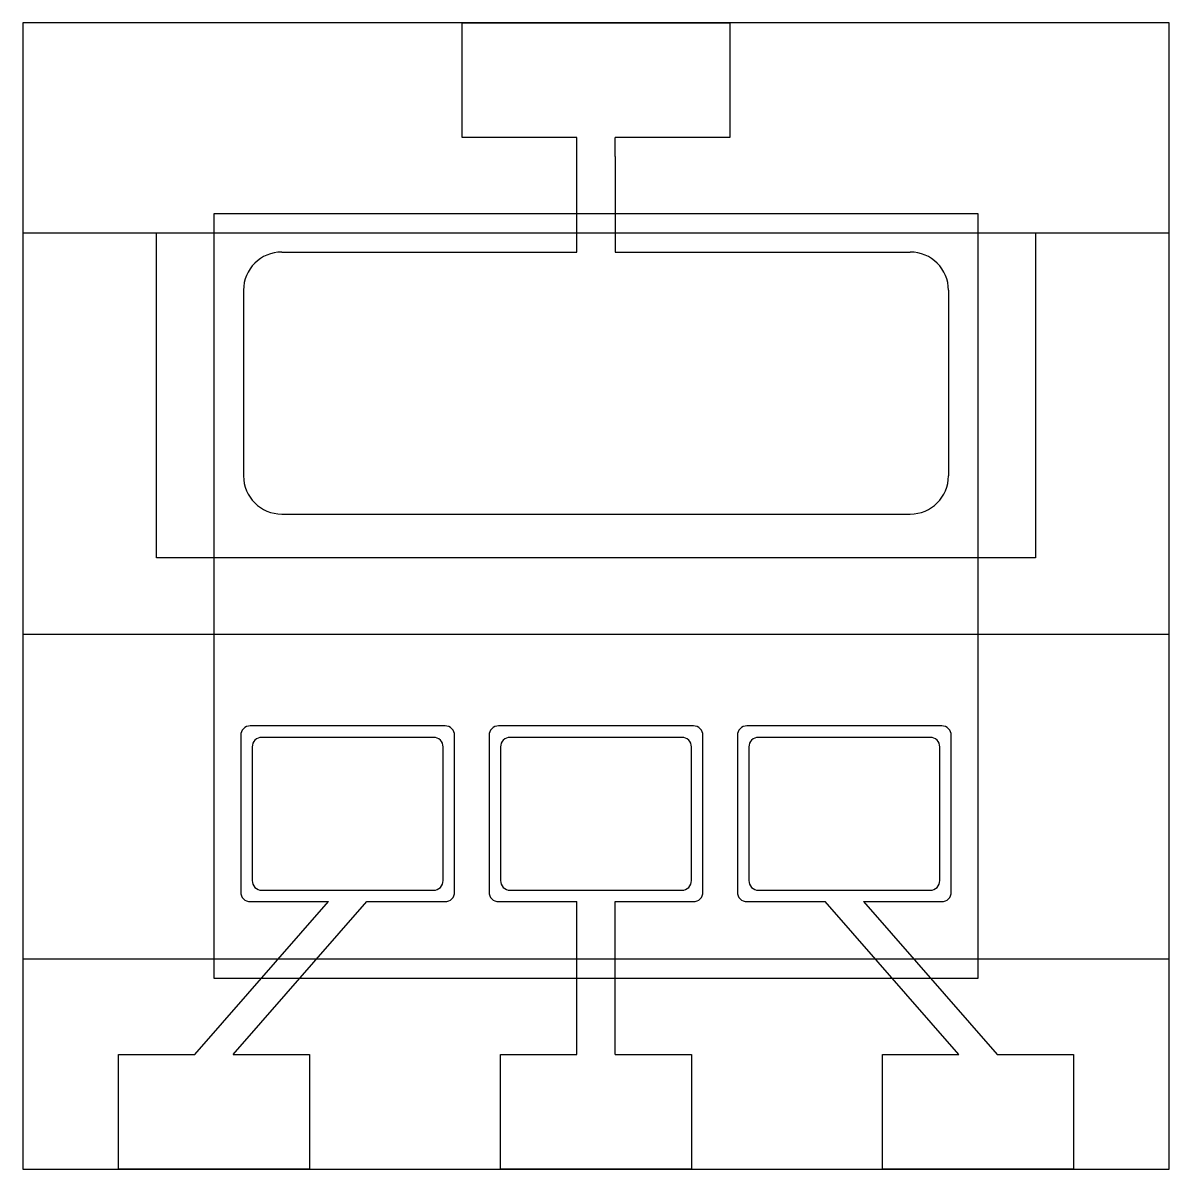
# Model space of a CAD drawing. Header units: millimetres. Extents: x 1145.2 to 1175.2, y 1316.7 to 1346.7.
import ezdxf

# ---------------------------------------------------------------- set-up
doc = ezdxf.new("R2010")
doc.units = ezdxf.units.MM
for name, color, linetype in [('active_layer', 1, 'Continuous'), ('Construction', 220, 'Continuous'), ('safety_border', 3, 'Continuous'), ('upd_evap', 4, 'Continuous'), ('upd_pixels', 2, 'Continuous')]:
    doc.layers.add(name, color=color, linetype=linetype)

# ---------------------------------------------------------------- blocks, each defined once
blk = doc.blocks.new('*U5')
at = {"layer": 'upd_evap'}
blk.add_lwpolyline([(0.5, -2.3), (2.55, -2.3, 0.414214), (2.8, -2.05), (2.8, 2.05, 0.414214), (2.55, 2.3), (-2.55, 2.3, 0.414214), (-2.8, 2.05), (-2.8, -2.05, 0.414214), (-2.55, -2.3), (-0.5, -2.3)], format="xyb", dxfattribs=at)
at = {"layer": 'upd_pixels'}
blk.add_lwpolyline([(-2.25, -2), (2.25, -2, 0.414214), (2.5, -1.75), (2.5, 1.75, 0.414214), (2.25, 2), (-2.25, 2, 0.414214), (-2.5, 1.75), (-2.5, -1.75, 0.414214)], format="xyb", close=True, dxfattribs=at)
blk = doc.blocks.new('*U6')
at = {"layer": 'upd_evap', "color": 0, "linetype": 'ByBlock', "lineweight": -2, "transparency": 16777216}
for p in [(0, 0), (6.5, 0), (13, 0)]:
    blk.add_blockref('*U5', p, dxfattribs=at)
blk = doc.blocks.new('*U7')
at = {"layer": 'upd_evap'}
for p, q in [((-2.5, -1.5), (-2.5, 1.5)), ((-2.5, 1.5), (-0.5, 1.5)), ((0.5, 1.5), (2.5, 1.5)), ((2.5, 1.5), (2.5, -1.5)), ((2.5, -1.5), (-2.5, -1.5))]:
    blk.add_line(p, q, dxfattribs=at)
blk = doc.blocks.new('*U8')
at = {"layer": 'Construction', "color": 0, "linetype": 'ByBlock', "lineweight": -2, "transparency": 16777216}
for p in [(0, 0), (10, 0), (20, 0)]:
    blk.add_blockref('*U7', p, dxfattribs=at)

msp = doc.modelspace()

# ---------------------------------------------------------------- linework, layer by layer
msp.add_lwpolyline([(1145.17, 1316.666), (1175.17, 1316.666), (1175.17, 1346.666), (1145.17, 1346.666)], close=True)
at = {"layer": 'active_layer', "color": 1}
msp.add_lwpolyline([(1145.17, 1341.166), (1145.17, 1322.166), (1175.17, 1322.167), (1175.17, 1341.166)], close=True, dxfattribs=at)
at = {"layer": 'safety_border'}
msp.add_lwpolyline([(1150.17, 1321.666), (1170.17, 1321.666), (1170.17, 1341.666), (1150.17, 1341.666)], close=True, dxfattribs=at)
at = {"layer": 'upd_evap'}
for p, q in [((1156.67, 1343.666), (1156.67, 1346.666)), ((1156.67, 1346.666), (1163.67, 1346.666)), ((1163.67, 1346.666), (1163.67, 1343.666)), ((1159.67, 1343.666), (1156.67, 1343.666)), ((1159.67, 1343.166), (1159.67, 1343.666)), ((1163.67, 1343.666), (1160.67, 1343.666)), ((1160.67, 1343.166), (1160.67, 1343.666)), ((1159.67, 1340.669), (1159.67, 1343.166)), ((1160.67, 1343.166), (1160.67, 1340.669)), ((1148.67, 1341.166), (1145.17, 1341.166)), ((1145.17, 1341.166), (1145.17, 1330.666)), ((1148.67, 1332.666), (1148.67, 1341.166)), ((1175.17, 1341.166), (1171.67, 1341.166)), ((1171.67, 1341.166), (1171.67, 1332.666)), ((1175.17, 1330.666), (1175.17, 1341.166)), ((1151.944, 1340.669), (1159.67, 1340.669)), ((1160.67, 1340.669), (1168.396, 1340.669)), ((1150.944, 1339.669), (1150.944, 1334.811)), ((1169.396, 1339.669), (1169.396, 1334.811)), ((1151.944, 1333.811), (1168.396, 1333.811)), ((1171.67, 1332.666), (1148.67, 1332.666)), ((1145.17, 1330.666), (1175.17, 1330.666)), ((1149.67, 1319.666), (1153.17, 1323.666)), ((1150.67, 1319.666), (1154.17, 1323.666)), ((1159.67, 1319.666), (1159.67, 1323.666)), ((1160.67, 1319.666), (1160.67, 1323.666)), ((1169.67, 1319.666), (1166.17, 1323.666)), ((1167.17, 1323.666), (1170.67, 1319.666))]:
    msp.add_line(p, q, dxfattribs=at)
for centre, start, end in [((1151.944, 1339.669), 90, 180), ((1168.396, 1339.669), 0, 90), ((1151.944, 1334.811), 180, 270), ((1168.396, 1334.811), 270, 0)]:
    msp.add_arc(centre, 1, start, end, dxfattribs=at)

# ---------------------------------------------------------------- block references
at = {"layer": 'Construction'}
msp.add_blockref('*U8', (1150.17, 1318.166), dxfattribs=at)
at = {"layer": 'upd_evap'}
msp.add_blockref('*U6', (1153.67, 1325.966), dxfattribs=at)

doc.saveas('drawing.dxf')
